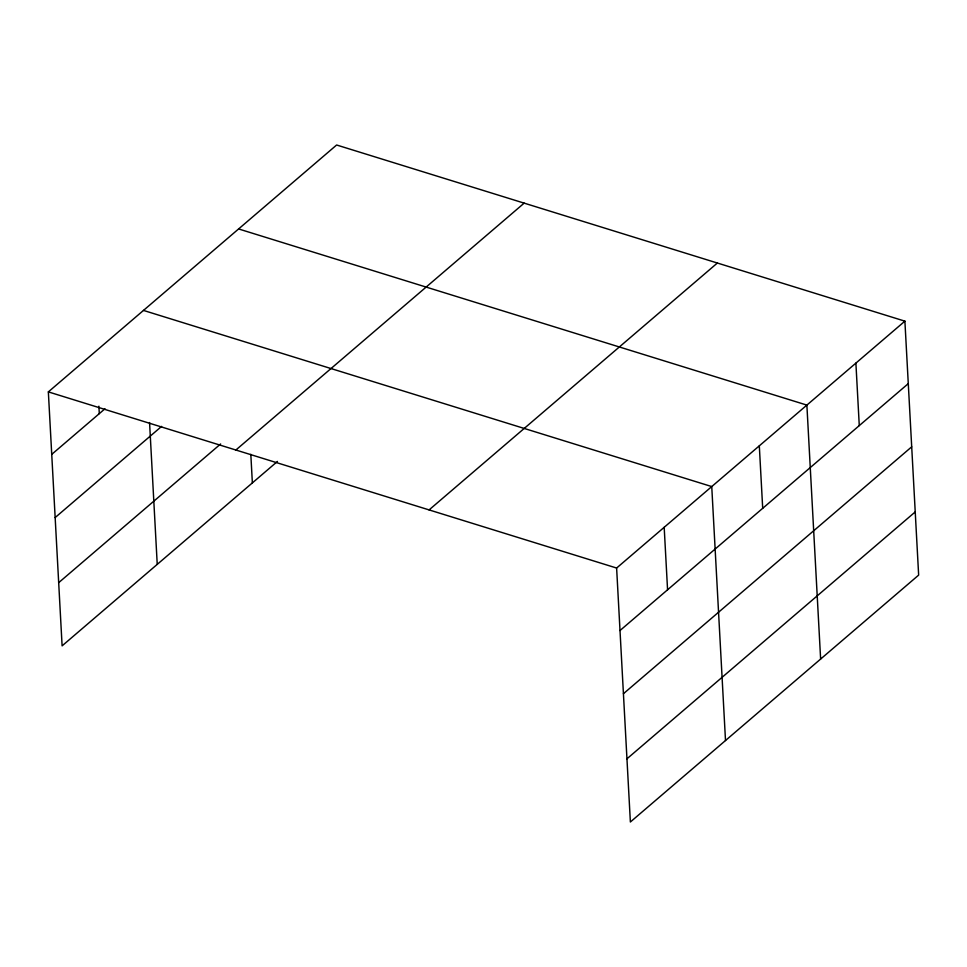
<?xml version="1.0" encoding="UTF-8"?>
<svg xmlns="http://www.w3.org/2000/svg" width="967" height="967" viewBox="0 0 967 967"><rect width="100%" height="100%" fill="white"/><g stroke="black" fill="none" stroke-linecap="round" stroke-linejoin="round"><path stroke-width="1.45" d="M277.444 461.428L62.106 645.847L48.35 391.889L336.625 145.002L904.894 321.153L918.65 575.111L630.375 821.998L616.62 568.04L904.894 321.153M51.734 454.381L104.968 408.787M55.155 517.563L161.61 426.387M58.685 582.666L220.633 443.962M235.875 450.018L524.162 203.13M429.082 509.911L717.369 263.024M620.004 630.532L908.279 383.633M623.425 693.714L911.7 446.827M626.942 758.817L915.229 511.918M238.619 228.949L806.877 405.1L820.632 659.047M143.479 310.419L711.748 486.57L725.504 740.529M48.35 391.889L616.62 568.04M855.892 363.121L859.276 425.613M759.313 445.835L762.697 508.316M664.184 527.305L667.568 589.797M250.816 454.309L252.363 482.896M149.559 422.543L157.234 564.377M98.9 406.2L99.299 413.634"/></g></svg>
